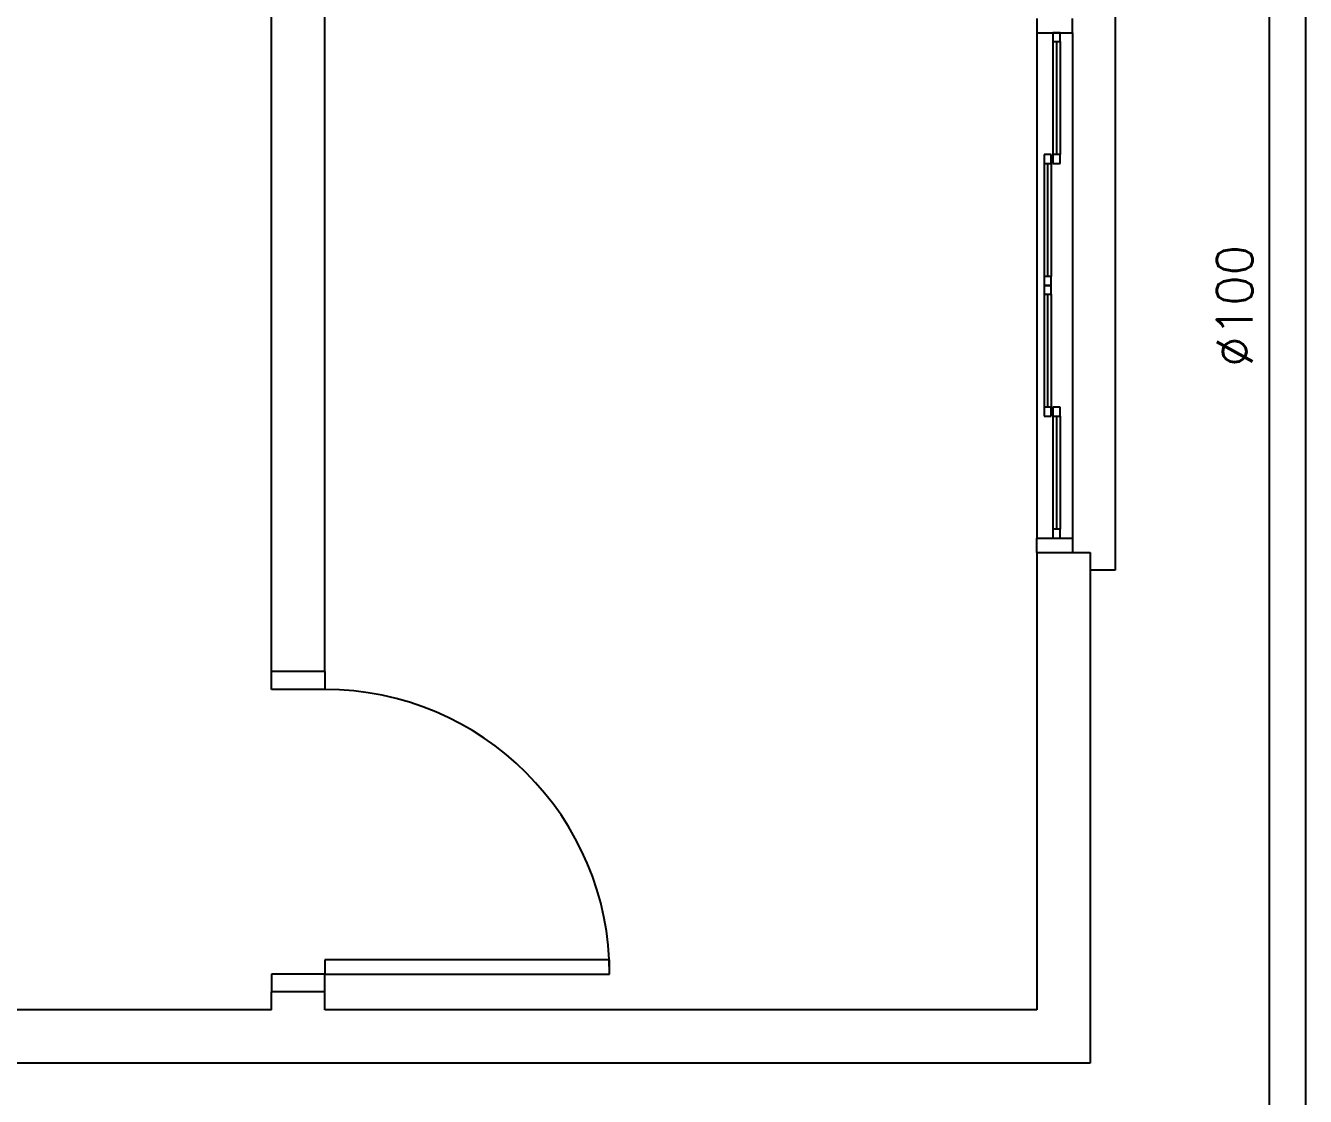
# Model space of a CAD drawing. Extents: x 241 to 398, y 106 to 179.
# Drawn here: x 250.205 to 253.799, y 108.823 to 111.832 of the extents above; entities that cross this region are included whole.
import ezdxf
from ezdxf.enums import TextEntityAlignment as Align

# ---------------------------------------------------------------- set-up
doc = ezdxf.new("R2010")
doc.units = 0
for name, color, linetype in [('ALVVISTA', 8, 'CONTINUOUS'), ('TIGRECAD', 2, 'CONTINUOUS'), ('TINTERNO', 7, 'CONTINUOUS')]:
    doc.layers.add(name, color=color, linetype=linetype)
doc.styles.add('ROMANS', font='romans.shx')

msp = doc.modelspace()

# ---------------------------------------------------------------- linework, layer by layer
at = {"layer": 'ALVVISTA'}
for p, q in [((251.0452, 110.0169, -3.35), (251.0452, 111.9769, -3.35)), ((250.8952, 110.0169, -3.35), (250.8952, 111.9019, -3.35)), ((253.2652, 111.9019, -3.35), (253.2652, 110.3019, -3.35)), ((253.0452, 111.8519, -3.35), (253.0452, 111.8119, -3.35)), ((253.1452, 111.8119, -3.35), (253.1452, 111.8519, -3.35)), ((253.0452, 111.8119, -3.35), (253.0452, 110.3919, -3.35)), ((253.0452, 111.8119, -3.35), (253.1452, 111.8119, -3.35)), ((253.0902, 111.8119, -3.35), (253.0902, 111.7869, -3.35)), ((253.1102, 111.8119, -3.35), (253.0902, 111.8119, -3.35)), ((253.1102, 111.7869, -3.35), (253.1102, 111.8119, -3.35)), ((253.1452, 111.8119, -3.35), (253.1452, 110.3919, -3.35)), ((253.0902, 111.7869, -3.35), (253.0902, 111.4694, -3.35)), ((253.0902, 111.7869, -3.35), (253.1102, 111.7869, -3.35)), ((253.1002, 111.7869, -3.35), (253.1002, 111.4694, -3.35)), ((253.1102, 111.7869, -3.35), (253.1102, 111.4694, -3.35)), ((253.0652, 111.4694, -3.35), (253.0652, 111.4444, -3.35)), ((253.0852, 111.4694, -3.35), (253.0652, 111.4694, -3.35)), ((253.0652, 111.4444, -3.35), (253.0652, 111.1269, -3.35)), ((253.0652, 111.4444, -3.35), (253.0852, 111.4444, -3.35)), ((253.0752, 111.4444, -3.35), (253.0752, 111.1269, -3.35)), ((253.0852, 111.4444, -3.35), (253.0852, 111.4694, -3.35)), ((253.0852, 111.4444, -3.35), (253.0852, 111.1269, -3.35)), ((253.1102, 111.4694, -3.35), (253.0902, 111.4694, -3.35)), ((253.0902, 111.4694, -3.35), (253.0902, 111.4444, -3.35)), ((253.0902, 111.4444, -3.35), (253.1102, 111.4444, -3.35)), ((253.1102, 111.4444, -3.35), (253.1102, 111.4694, -3.35)), ((253.0852, 111.1269, -3.35), (253.0652, 111.1269, -3.35)), ((253.0652, 111.1269, -3.35), (253.0652, 111.1019, -3.35)), ((253.0852, 111.1019, -3.35), (253.0852, 111.1269, -3.35)), ((253.0652, 111.1019, -3.35), (253.0652, 111.0769, -3.35)), ((253.0852, 111.1019, -3.35), (253.0652, 111.1019, -3.35)), ((253.0652, 111.1019, -3.35), (253.0852, 111.1019, -3.35)), ((253.0652, 111.0769, -3.35), (253.0652, 110.7594, -3.35)), ((253.0652, 111.0769, -3.35), (253.0852, 111.0769, -3.35)), ((253.0752, 111.0769, -3.35), (253.0752, 110.7594, -3.35)), ((253.0852, 111.0769, -3.35), (253.0852, 111.1019, -3.35)), ((253.0852, 111.0769, -3.35), (253.0852, 110.7594, -3.35)), ((253.0852, 110.7594, -3.35), (253.0652, 110.7594, -3.35)), ((253.0652, 110.7594, -3.35), (253.0652, 110.7344, -3.35)), ((253.0852, 110.7344, -3.35), (253.0852, 110.7594, -3.35)), ((253.0902, 110.7594, -3.35), (253.0902, 110.7344, -3.35)), ((253.1102, 110.7594, -3.35), (253.0902, 110.7594, -3.35)), ((253.1102, 110.7344, -3.35), (253.1102, 110.7594, -3.35)), ((253.0652, 110.7344, -3.35), (253.0852, 110.7344, -3.35)), ((253.0902, 110.7344, -3.35), (253.0902, 110.4169, -3.35)), ((253.0902, 110.7344, -3.35), (253.1102, 110.7344, -3.35)), ((253.1002, 110.7344, -3.35), (253.1002, 110.4169, -3.35)), ((253.1102, 110.7344, -3.35), (253.1102, 110.4169, -3.35)), ((253.1102, 110.4169, -3.35), (253.0902, 110.4169, -3.35)), ((253.0902, 110.4169, -3.35), (253.0902, 110.3919, -3.35)), ((253.1102, 110.3919, -3.35), (253.1102, 110.4169, -3.35)), ((253.0452, 110.3519, -3.35), (253.0452, 110.3919, -3.35)), ((253.0452, 110.3919, -3.35), (253.1452, 110.3919, -3.35)), ((253.0902, 110.3919, -3.35), (253.1102, 110.3919, -3.35)), ((253.1452, 110.3919, -3.35), (253.1452, 110.3519, -3.35)), ((253.0452, 110.3519, -3.35), (253.1952, 110.3519, -3.35)), ((253.0452, 110.3519, -3.35), (253.0452, 109.0669, -3.35)), ((253.1952, 110.3519, -3.35), (253.1952, 108.9169, -3.35)), ((253.2652, 110.3019, -3.35), (253.1952, 110.3019, -3.35)), ((251.0452, 110.0169, -3.35), (250.8952, 110.0169, -3.35)), ((250.8952, 109.9669, -3.35), (250.8952, 110.0169, -3.35)), ((251.0452, 110.0169, -3.35), (251.0452, 109.9669, -3.35)), ((251.0452, 109.9669, -3.35), (250.8952, 109.9669, -3.35)), ((251.8452, 109.2069, -3.35), (251.0452, 109.2069, -3.35)), ((251.0452, 109.2069, -3.35), (251.0452, 109.1669, -3.35)), ((251.8452, 109.1669, -3.35), (251.8452, 109.2069, -3.35)), ((251.0452, 109.1669, -3.35), (250.8952, 109.1669, -3.35)), ((250.8952, 109.1669, -3.35), (250.8952, 109.1169, -3.35)), ((251.0452, 109.1669, -3.35), (251.8452, 109.1669, -3.35)), ((251.0452, 109.1169, -3.35), (251.0452, 109.1669, -3.35)), ((250.8952, 109.0669, -3.35), (250.8952, 109.1169, -3.35)), ((251.0452, 109.1169, -3.35), (250.8952, 109.1169, -3.35)), ((251.0452, 109.0669, -3.35), (251.0452, 109.1169, -3.35)), ((250.8952, 109.0669, -3.35), (247.3452, 109.0669, -3.35)), ((253.0452, 109.0669, -3.35), (251.0452, 109.0669, -3.35)), ((250.9702, 108.9169, -3.35), (247.1952, 108.9169, -3.35)), ((253.1952, 108.9169, -3.35), (250.9702, 108.9169, -3.35))]:
    msp.add_line(p, q, dxfattribs=at)
msp.add_arc((251.0452, 109.1669, -3.35), 0.8, 0, 90, dxfattribs=at)
at = {"layer": 'TIGRECAD'}
for p, q in [((253.6978, 113.2472, -3.35), (253.6978, 108.2927, -3.35)), ((253.7994, 113.2472, -3.35), (253.7994, 108.2927, -3.35))]:
    msp.add_line(p, q, dxfattribs=at)

# ---------------------------------------------------------------- texts
at = {"layer": 'TINTERNO', "style": 'ROMANS'}
msp.add_text('%%c100', height=0.1, rotation=90, dxfattribs=at).set_placement((253.6805, 111.0445), align=Align.BOTTOM_CENTER)

doc.saveas('drawing.dxf')
